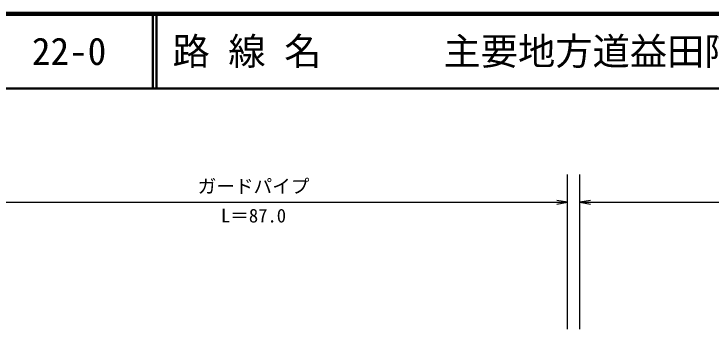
# Model space of a CAD drawing. Units: millimetres, scale not verified. Extents: x 40000 to 680000, y 20000 to 380000.
# Drawn here: x 159108 to 252634, y 337767 to 380000 of the extents above; entities that cross this region are included whole.
import ezdxf
from ezdxf.enums import TextEntityAlignment as Align

# ---------------------------------------------------------------- set-up
doc = ezdxf.new("R2010")
doc.units = ezdxf.units.MM
doc.header["$LTSCALE"] = 1000
for name, color, linetype, lineweight in [('M-STR-STR3', 7, 'Continuous', 25), ('M-TTL', 2, 'Continuous', 140), ('M-TTL-LINE', 7, 'Continuous', 50)]:
    doc.layers.add(name, color=color, linetype=linetype, lineweight=lineweight)
doc.layers.add('M-TTL-TXT', color=7, linetype='Continuous')
doc.styles.add('ＭＳ ゴシック', font='')
doc.styles.get('ＭＳ ゴシック').set_extended_font_data('MS Gothic')

# ---------------------------------------------------------------- blocks, each defined once
blk = doc.blocks.new('open_arrow')
at = {"color": 0, "linetype": 'Continuous', "lineweight": -2}
blk.add_lwpolyline([(7.5, 1.25), (0, 0), (7.5, -1.25)], dxfattribs=at)

msp = doc.modelspace()

# ---------------------------------------------------------------- linework, layer by layer
at = {"layer": 'M-STR-STR3'}
for p, q in [((233380, 337767), (233380, 358483)), ((235031, 337767), (235031, 358483)), ((151522, 354754), (233380, 354754)), ((235031, 354754), (561919, 354754))]:
    msp.add_line(p, q, dxfattribs=at)
at = {"layer": 'M-TTL'}
msp.add_line((680000, 380000), (40000, 380000), dxfattribs=at)
at = {"layer": 'M-TTL-LINE'}
for p, q in [((177750, 380000), (177750, 370000)), ((178250, 380000), (178250, 370000)), ((40000, 370000), (680000, 370000))]:
    msp.add_line(p, q, dxfattribs=at)

# ---------------------------------------------------------------- block references
at = {"layer": 'M-STR-STR3', "xscale": 193, "yscale": 193, "rotation": 180}
msp.add_blockref('open_arrow', (233380, 354754), dxfattribs=at)
at = {"layer": 'M-STR-STR3', "xscale": 193, "yscale": 193}
msp.add_blockref('open_arrow', (235031, 354754), dxfattribs=at)

# ---------------------------------------------------------------- texts
at = {"layer": 'M-STR-STR3', "style": 'ＭＳ ゴシック'}
for s, p in [('ガードパイプ', (183756, 355437)), ('L＝87.0', (186881, 351500))]:
    msp.add_text(s, height=1833, dxfattribs=at).set_placement(p, align=Align.BOTTOM_LEFT)
at = {"layer": 'M-TTL-TXT', "style": 'ＭＳ ゴシック'}
for s, p in [('路 線 名', (180380, 375000)), ('主要地方道益田阿武線', (216734, 375000)), ('22-0', (161521, 375000))]:
    msp.add_text(s, height=3666, dxfattribs=at).set_placement(p, align=Align.MIDDLE_LEFT)

doc.saveas('drawing.dxf')
